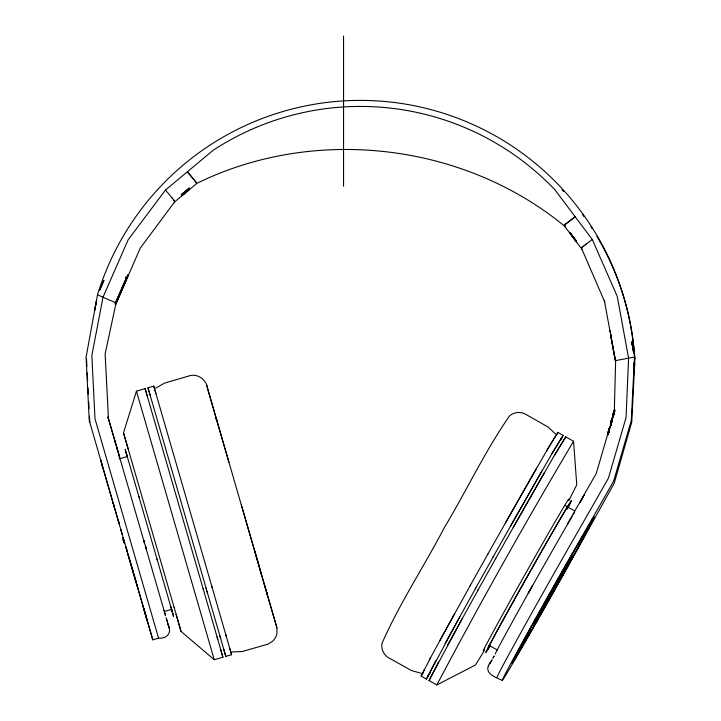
<?xml version="1.0" encoding="UTF-8"?>
<svg xmlns="http://www.w3.org/2000/svg" width="721" height="721" viewBox="0 0 721 721"><rect width="100%" height="100%" fill="white"/><g stroke="black" fill="none" stroke-linecap="round" stroke-linejoin="round"><path stroke-width="1.08" d="M610.993 334.147A6.291 6.282 0 0 0 610.876 336.464L615.364 360.879L615.644 360.509L614.31 411.547M136.017 582.081L89.215 420.37L86.069 357.21L97.515 294.781A274.8 274.746 -14.5 0 1 634.489 357.048L634.931 358.734L631.758 422.155L614.175 483.385L609.705 491.389A342.042 4.605 -60.6 0 0 578.99 546.662A103.617 1.397 -60.6 0 1 502.249 680.363C493.705 676.559 482.872 672.9 490.19 662.419M633.966 369.161L633.741 372.955L634.273 362.465L634.047 366.259M634.318 370.522L634.092 374.316L634.624 363.817L634.399 367.611M125.968 278.432L125.553 280.757L125.986 278.522A6.291 6.282 0 0 0 125.787 276.981M611.814 419.667L611.282 421.434L611.507 420.794M613.427 413.331L614.139 410.79L613.643 412.565C614.797 408.627 611.417 420.136 613.436 413.818M614.058 413.007L614.68 411.691M611.859 419.874L611.246 421.875M610.2 427.301L610.894 424.903L610.651 425.669M610.453 424.606L611.597 420.217M611.029 335.31L611.029 337.049L611.048 335.391M96.353 301.702L96.614 300.116L95.641 305.19M608.154 433.691L608.875 430.752L608.452 432.294M609.831 426.634C609.083 429.797 609.759 425.931 609.804 427.156M95.397 306.524L94.721 310.454L96.163 302.784M610.462 425.011L610.714 424.083M613.129 415.215C612.796 415.855 612.48 417.135 613.274 414.71M612.994 416.702L613.165 416.441M613.129 417.126L613.183 416.693M614.508 412.169L614.418 412.628M613.057 416.711C616.104 405.22 614.139 413.764 612.931 415.936M608.695 430.707L609.272 428.644M611.778 420.307L611.282 422.109L611.633 420.28M613.048 415.629L613.517 413.872M611.561 421.794L611.913 419.992L611.183 422.605M609.858 426.688L609.506 427.751M608.659 431.681L608.263 432.988L608.596 431.717M196.13 182.386L187.406 171.751L196.094 182.242L196.472 183.711L174.554 201.979L140.28 248.06L115.802 304.181L105.131 353.948L108.456 418.829L165.587 615.806L164.055 610.579M115.802 304.181L115.297 302.649L97.515 294.781M614.004 412.529L614.211 411.195M611.615 420.676L611.823 420.1M611.615 421.298L611.687 420.469L611.552 421.307M614.653 409.988L613.724 412.998M610.903 424.759L611.066 424.047L610.687 425.525M611.084 423.777L610.669 425.363M608.821 430.04L607.983 432.997L609.101 429.247M608.839 430.924L608.209 433.033L608.785 431.329M608.236 432.888L607.767 434.222L608.398 431.996M611.759 419.262L610.381 424.615L610.669 423.84M609.074 430.87L609.47 429.401M611.516 420.713L611.363 421.145M610.723 422.903L610.444 424.002L610.822 422.569L610.642 423.317M611.606 421.271L611.678 420.64L610.588 424.101L612.174 417.756L611.922 418.712M613.544 412.908L612.886 415.116L613.337 413.638M611.75 420.199L611.615 420.794M612.976 416.125L613.012 415.638M613.138 415.566L613.138 414.89M614.094 412.133L613.643 413.755M612.823 415.278L612.697 415.774L613.156 414.791M614.202 412.772L614.436 411.952L614.166 412.836M614.022 412.457L614.193 411.43M614.049 412.935L613.445 415.017M610.714 423.389L610.552 424.011L610.84 422.921M611.516 420.938L611.714 420.046M613.211 415.314L613.922 412.295L613.229 414.224M610.876 424.164L610.831 425.057L611.066 423.696M611.787 421.497L611.543 422.515M611.327 421.199L611.534 420.469M609.11 430.861L609.299 430.221M614.139 412.673L614.292 412.124M611.805 421.533L611.336 423.11M611.345 420.893L611.705 419.595L611.237 421.136M608.434 432.104L608.118 433.33M614.076 412.223L614.121 411.691M608.659 432.014L608.245 432.997L608.785 431.546M609.66 428.707L608.479 433.159M611.579 421.848L611.787 421.127M609.326 429.202L609.56 428.382M609.191 430.572L609.371 429.977M609.407 429.59L609.633 428.824M611.552 422.344L611.678 421.524M611.39 421.857L611.534 421.253L611.228 421.812M611.057 423.524L610.678 424.957M612.48 418.243L614.328 411.763M611.57 422.56L611.796 421.668M611.156 421.542L611.318 421.001M613.301 413.953L612.913 415.332L613.147 414.512M610.831 423.146L611.02 422.542M608.209 432.645L608.398 431.978M613.472 414.35L613.706 413.566M609.182 429.689L609.407 428.95M611.111 423.326L610.858 424.543M611.453 422.686L611.552 421.956M613.932 414.332L613.742 414.963L613.977 413.863M608.894 429.581L607.974 433.015M610.876 422.362L611.183 421.47M609.488 427.85L609.533 427.391M613.508 413.746L613.805 412.854M608.569 431.861L608.713 431.401M608.903 431.113L609.227 429.572M611.282 422.866L611.489 421.812M609.101 430.689L609.443 429.527M609.389 429.743L609.633 428.887M613.652 414.872L613.932 414.26M609.452 429.896L609.587 429.428M608.866 429.662L609.182 428.607M612.787 415.891L614.157 411.123M614.328 410.564L614.643 409.438M608.01 433.15L609.822 426.553M610.444 424.714L612.3 418.234M612.859 416.35L614.734 409.816M608.055 433.33L609.93 426.76M612.931 416.432L614.788 410.006M610.543 425.084L612.426 418.775M613.057 416.927L613.274 416.179M613.706 414.854L614.589 412.006M608.614 432.798L609.479 429.824M613.751 415.062L614.68 411.844M609.056 429.004L609.389 427.868M611.21 421.821L611.525 420.028M607.92 433.51L596.258 473.463L567.751 523.41M611.363 422.037L611.372 421.794M609.245 429.725L609.416 429.121M613.868 414.124L613.562 414.945M611.579 422.073L611.444 422.857L611.814 421.289M609.407 428.526L609.578 427.904M609.245 429.959L609.371 429.319M608.731 431.942L608.912 431.338M613.039 414.674L613.238 413.971M613.751 412.484L613.301 413.998M614.193 411.862L614.355 411.321M609.389 429.464L609.524 429.022M611.534 422.281L611.778 421.47M608.812 431.645C607.424 436.358 610.408 425.75 609.434 428.616L609.678 427.238M610.741 423.597L610.516 424.381M614.49 411.439L614.634 410.907M610.984 423.885L610.84 424.768M608.425 433.069L608.894 431.491M614.265 411.637L614.445 410.655M608.425 432.988L608.677 432.095M613.95 413.674L613.742 414.323M614.382 411.258L614.562 410.411M609.56 427.67L609.515 427.499M127.833 447.912L123.498 432.843L136.44 391.161L145.092 388.646L147.255 396.054M115.459 302.856L127.761 274.647L128.068 275.828L115.766 304.046M115.477 302.91L125.391 280.163A6.291 6.282 0 0 0 125.787 278.712M115.757 303.983L125.688 281.289A6.291 6.282 0 0 0 125.923 277.477M579.936 502.618L583.622 496.012M428.589 675.73L426.354 679.056L421.127 676.109L430.662 657.579M422.614 673.459L424.426 669.439M426.354 679.056L459.791 616.815M484.179 650.892L475.49 664.978L436.827 684.95L428.977 680.525L462.404 618.285M430.464 677.875L438.512 662.004M436.827 684.95C480.321 602.621 526.006 521.319 573.555 441.261L565.706 436.836L555.657 453.176L513.199 527.448M556.738 434.898L557.865 432.42L563.092 435.367L561.605 438.674M560.695 440.026L561.605 438.017L551.88 453.806M564.588 439.323L565.706 436.836M488.369 666.474L488.685 665.789M493.921 656.561L494.2 655.993L493.894 656.48M523.338 642.952L522.905 643.808L523.374 643.078M435.899 660.526L427.85 676.406L430.013 673.189M568.923 500.464L576.755 484.818L573.555 441.261M523.861 641.987L522.175 645.115L523.906 642.168M528.592 633.849L529.547 632.029L528.547 633.669M429.392 659.796L454.554 613.859M439.882 640.437L470.588 584.983M445.118 643.384L475.824 587.93M447.732 644.862L478.438 589.399M493.119 658.03L493.57 657.201M583.199 496.958L583.659 496.129M523.293 642.753L527.33 635.958L525.122 639.878L525.933 638.382M527.916 635.084L530.241 630.587L527.853 634.868M524.131 641.239L526.15 637.625M527.114 636.517L528.286 634.453M554.602 587.768L558.649 580.297L547.59 599.917L553.169 590.319M470.065 585.831L487.919 553.98M475.301 588.778L493.155 556.927M477.915 590.247L495.769 558.405M487.702 554.296L536.568 468.127M492.93 557.243L541.804 471.074M495.552 558.712L544.418 472.543M491.974 659.832L489.784 663.843L490.442 662.752M527.312 636.201L525.212 639.933M569.338 560.776L543.165 607.767L571.338 557.459M505.349 523.022L547.807 448.759L557.865 432.42M510.585 525.97L553.034 451.707L563.092 435.367M582.099 498.932L580.171 502.285M492.01 660.003L490.902 661.95M526.195 637.788L527.204 635.769M527.051 636.273L528.187 634.047M524.239 641.654L525.402 639.563M493.083 657.885L493.543 657.083M523.392 643.114L524.6 640.969M546.644 450.859L553.124 439.99M554.494 455.284L564.219 439.486M553.665 439.089L556.369 435.069M421.127 676.109L422.803 673.612M428.977 680.525L430.095 678.867M497.012 677.407A103.617 1.397 -60.6 0 1 572.88 540.344A342.042 4.605 -60.6 0 0 603.874 486.134L608.371 478.23L610.426 471.201A342.042 3.389 -73.9 0 0 624.575 422.659L626.08 417.486L628.577 358.13L617.239 296.376L592.311 239.516L554.99 189.893A268.753 268.699 -14.5 0 0 213.191 150.256L165.497 190.02L128.203 239.669L103.013 297.187L91.846 355.534L94.983 418.703L158.566 638.166C167.263 638.887 172.04 632.587 168.29 625.089M564.426 225.096L575.16 216.715L564.39 224.952L564.768 226.421L581.919 249.214L604.73 301.919L604.351 300.45L615.464 360.924M581.919 249.214L581.541 247.754L584.019 245.771M581.541 247.754L582.343 247.087M155.583 388.231L164.487 383.121L190.29 375.56C198.518 373.658 206.648 380.327 207.585 388.502L261.489 574.637M584.037 245.762L592.311 239.516M585.128 244.924L586.308 244.031M565.282 226.088L564.768 226.421M565.138 226.052L564.732 226.277C463.45 142.803 314.131 125.499 196.436 183.567L196.391 183.485M149.013 391.422L147.976 387.808L153.744 386.141L155.907 393.549M119.136 458.889L127.554 456.447M164.496 611.435L171.859 609.299M131.772 567.364L152.798 639.833L158.566 638.166M176.492 615.797L181.052 631.416L214.263 659.724L222.915 657.219L220.824 649.927M224.709 652.667L225.799 656.38L231.576 654.713L229.476 647.413M615.644 360.59L634.489 357.048L631.308 420.433L629.803 425.606A342.042 3.389 -73.9 0 1 615.662 474.148L613.598 481.177L609.101 489.081A342.042 4.605 -60.6 0 1 578.116 543.292A103.617 1.397 -60.6 0 0 502.249 680.363M232 651.964L242.256 651.514L268.104 644.105L273.115 640.87L275.512 637.661L276.918 633.912L276.945 627.91L254.459 550.204M421.334 673.333L411.457 670.548L387.988 657.426C383.5 654.443 381.067 648.792 381.923 643.474C399.488 603.54 423.948 566.607 444.181 527.907C466.424 490.893 484.981 451.202 509.639 415.792C513.749 412.304 519.832 411.466 524.717 413.755L548.095 427.021L555.594 434.033M115.495 304.073L114.909 303.838M565.021 505.475L574.556 510.847M488.784 645.196L497.364 650.036M174.554 201.979L173.509 199.672M165.497 190.02L172.148 198.014M172.13 197.996L172.544 198.5M172.526 198.473L173.247 199.347M173.752 199.969L174.176 200.51M572.979 236.389L569.842 232.288L576.16 240.688L573.024 236.587M573.285 237.579L570.149 233.478L576.467 241.877L573.33 237.777M266.473 592.833L267.311 594.672L264.301 584.199M114.828 440.603L115.441 442.721M115.27 442.297L115.874 444.406M117.262 449.012L116.658 446.894M117.703 450.697L117.09 448.588M119.461 456.645L118.776 454.302L119.677 457.465M167.768 623.323L169.345 628.757M101.237 461.927L100.552 459.583L113.215 503.42M102.454 466.127L101.805 463.909L102.661 466.902M134.503 576.746L134.827 577.827L126.689 549.744M145.453 614.544L146.111 616.761L145.254 613.769M216.327 419.757L216.057 417.765L216.706 419.983M266.662 592.446L267.311 594.672M276.945 627.91L259.803 568.923M230.486 651L231.576 654.713M147.976 387.808L150.139 395.225M221.825 653.505L222.915 657.219M136.44 391.161L214.263 659.724M123.498 432.843L128.365 449.507M128.086 448.642L174.076 607.262M127.256 456.546L125.193 449.48L127.302 456.844M171.526 609.389L173.59 616.455L170.435 605.487M241.382 504.979L259.398 567.157M155.105 390.782L212.235 587.786M149.337 392.449L206.467 589.463M206.846 591.166L207.468 593.302M146.453 393.287L203.583 590.301M138.756 496.129L157.286 560.046M126.454 453.788L139.126 497.409M171.382 608.903L172.743 613.544M119.56 456.889L107.943 416.837L108.456 418.829M167.164 621.25L166.209 617.96L168.678 626.486L168.543 625.99M144.488 542.841L143.749 540.308L144.551 543.075M145.516 546.392L146.246 548.924L145.453 546.148M129.311 558.676L137.936 588.399M114.45 507.503L113.089 502.843L118.686 522.229M119.019 523.293L118.316 520.868L119.362 524.518M121.218 530.863L120.822 529.52L122.435 535.117M123.291 537.938L123.471 538.56M124.039 540.516L123.859 539.894M124.472 542.228L124.67 542.922L124.445 542.12M126.211 548.131L127.094 551.15L125.472 545.563M128.014 554.377L129.6 559.802L129.383 559.045M143.335 607.271L147.363 621.087L142.947 605.775M228.908 462.224L206.422 384.527M225.718 634.399L230.278 650.198M211.803 586.299L226.43 636.85M219.95 636.066L224.51 651.874M206.035 587.976L220.662 638.518M217.066 636.904L221.626 652.712M203.151 588.805L217.778 639.356M174.04 607.1L181.052 631.416M157.016 559.099L171.192 608.1M134.701 577.26L152.798 639.833M122.894 538.722C121.921 535.306 124.805 545.626 123.868 542.291M123.282 540.065L123.516 540.858L123.273 540.263M123.318 540.417L123.471 540.948M216.057 417.765L216.742 420.163M153.744 386.141L154.781 389.746M223.708 649.089L225.799 656.38M145.092 388.646L146.129 392.26M176.086 614.238L176.474 615.617M126.04 452.382L126.409 453.716M609.84 330.542L610.146 331.732M615.103 358.995L611.174 337.59A6.291 6.282 0 0 1 611.129 336.869M632.173 343.809L632.038 343.061L633.93 353.398L633.209 349.478M632.335 344.647L632.768 346.99M632.416 345.638L631.686 341.709L633.579 352.046L632.858 348.117M86.52 358.932L86.799 364.33A342.042 1.343 87.1 0 0 86.908 366.475M89.458 416.233L89.792 422.578M343.547 36.05L343.547 186.216M484.728 648.927A87.124 1.172 -60.6 0 1 524.203 575.917A87.124 1.172 -60.6 0 1 568.319 500.446M490.082 645.746A84.096 1.136 -60.6 0 1 529.367 572.952A84.096 1.136 -60.6 0 1 566.94 509.495M489.992 646.115A87.124 1.172 -60.6 0 1 528.502 574.394A87.124 1.172 -60.6 0 1 567.679 508.287M89.062 408.483A342.042 1.343 87.1 0 1 88.71 401.759M88.323 394.162A342.042 1.343 87.1 0 1 87.998 387.808M87.611 380.364A342.042 1.343 87.1 0 1 87.232 372.892M562.092 189.839A274.8 274.746 -14.5 0 1 563.597 191.471M582.694 214.831A274.8 274.746 -14.5 0 1 584.01 216.651M590.959 226.809A274.8 274.746 -14.5 0 1 592.166 228.683M596.844 236.245A274.8 274.746 -14.5 0 1 634.931 358.734M495.3 654.046A84.096 1.136 -60.6 0 1 500.626 643.438M501.041 642.672A84.096 1.136 -60.6 0 1 572.132 516.569M573.429 514.406A84.096 1.136 -60.6 0 1 574.574 512.514M528.223 593.185L532.612 585.398L528.223 593.185M608.163 434.312L607.965 434.979L608.163 434.339M99.732 289.941L103.878 280.505L99.732 289.941M584.289 494.921L584.001 495.489L584.289 494.921M569.626 560.289L566.535 565.534A39.042 0.523 -60.6 0 0 535.667 620.619A39.042 0.523 -60.6 0 0 551.637 593.798A39.042 0.523 -60.6 0 0 571.582 557.063L569.626 560.289M181.268 194.742L189.208 188.154L181.268 194.742M181.575 195.932L189.515 189.335L181.575 195.932M532.828 628.099A84.096 1.136 -60.6 0 0 594.401 516.858A84.096 1.136 -60.6 0 0 532.116 625.359A84.096 1.136 -60.6 0 0 532.828 628.099M533.919 626.062A79.589 1.072 -60.6 0 0 592.193 520.778A79.589 1.072 -60.6 0 0 533.243 623.476A79.589 1.072 -60.6 0 0 533.919 626.062"/></g></svg>
